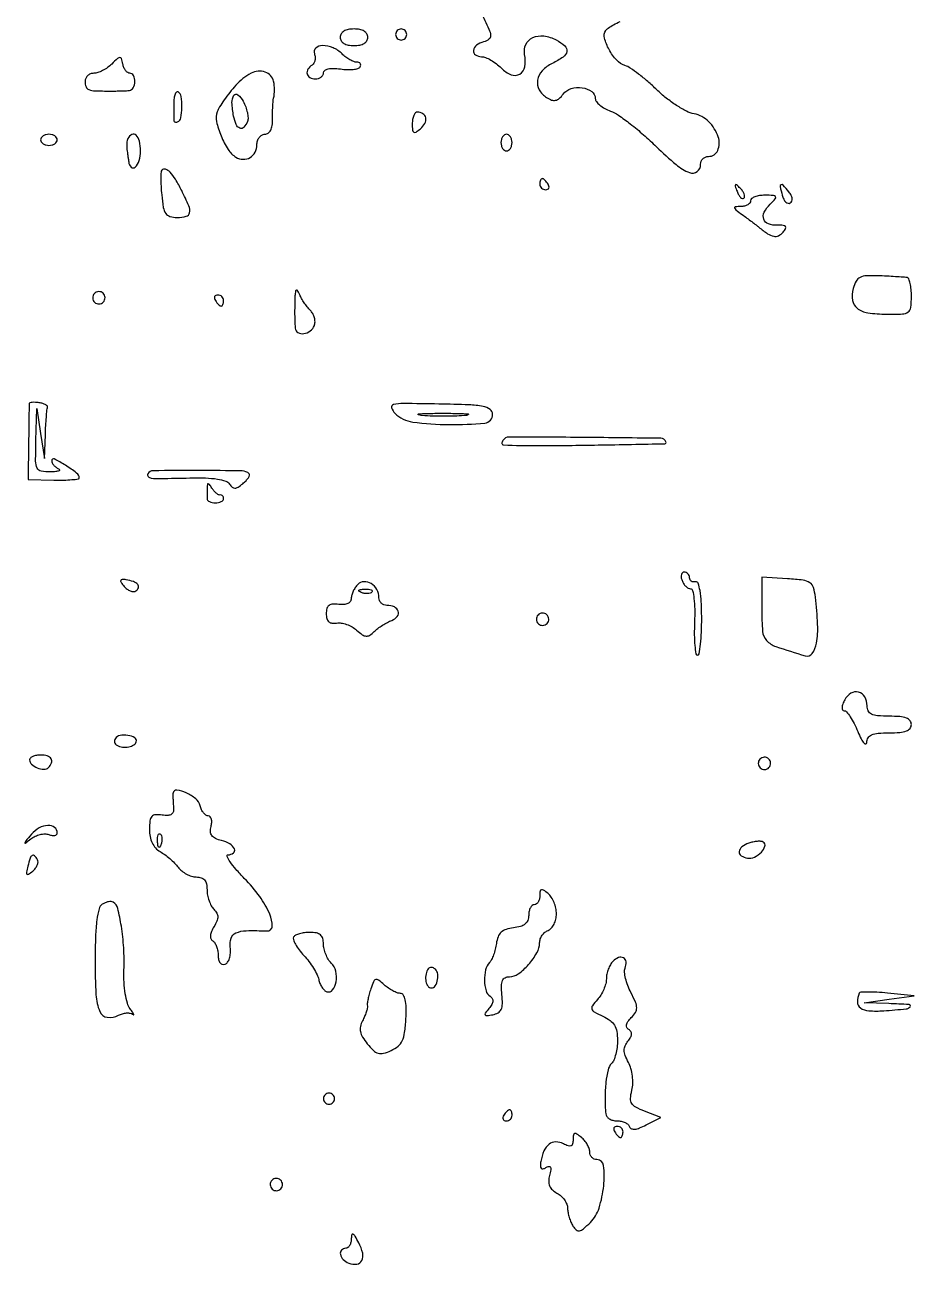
# Model space of a CAD drawing. Extents: x 0 to 5034, y 0 to 2560.
# Drawn here: x 4874.1 to 5034.5, y 3.1 to 226.8 of the extents above; entities that cross this region are included whole.
import ezdxf

# ---------------------------------------------------------------- set-up
doc = ezdxf.new("R2010")
doc.units = 0

msp = doc.modelspace()

# ---------------------------------------------------------------- linework, layer by layer
msp.add_lwpolyline([(4956.367501, 229.082601, -0.005853), (4957.821888, 225.975373, -0.083547), (4958.13457, 224.796943, -0.263706), (4957.837131, 224.136257, -0.094361), (4956.869866, 223.67622, 0.097874), (4955.597704, 223.060276, 0.199441), (4955.045325, 222.119781, 0.289617), (4955.405581, 221.326894, 0.146156), (4956.5, 221, -0.097394), (4957.218608, 220.858683, -0.034222), (4958.166531, 220.392844, -0.032432), (4959.165309, 219.724067, -0.032644), (4960.066912, 218.933088, 0.098913), (4961.838048, 217.75179, 0.235194), (4963.375215, 217.861052, 0.220541), (4964.283869, 219.178708, 0.089856), (4964.262351, 221.407933, -0.157864), (4964.487184, 223.207996, -0.177751), (4965.719896, 224.431296, -0.140143), (4967.721184, 224.736356, -0.091301), (4969.962227, 224.020215, -0.057738), (4971.513264, 222.943663, -0.259486), (4971.869343, 221.940006, -0.2043), (4971.218575, 220.924488, -0.037744), (4969.25, 219.791091, 0.092413), (4967.437551, 218.466151, 0.148595), (4966.594115, 216.764712, 0.169271), (4966.890031, 215.042667, 0.126292), (4968.2231, 213.631069, 0.052666), (4969.135825, 213.181684, 0.140362), (4969.852982, 213.128967, 0.134893), (4970.507298, 213.464383, 0.04708), (4971.2231, 214.256478, -0.162509), (4972.641838, 215.243509, -0.105147), (4974.654179, 215.396979, -0.121194), (4976.354697, 214.728359, -0.243383), (4977, 213.481194, 0.165445), (4977.192206, 212.91622, 0.054581), (4977.807813, 212.274837, 0.047364), (4978.697572, 211.663253, 0.03843), (4979.75, 211.179679, -0.062161), (4981.159066, 210.449585, -0.014466), (4983.315038, 208.873846, -0.014705), (4985.707737, 206.901142, -0.013938), (4988.024597, 204.756719, 0.018437), (4991.570478, 201.533478, 0.080727), (4993.992013, 200.082608, 0.265204), (4995.357735, 200.274762, 0.232178), (4996, 201.583333, -0.099038), (4996.108152, 202.123987, -0.097945), (4996.416146, 202.583854, -0.097945), (4996.876013, 202.891848, -0.099038), (4997.416667, 203, 0.300565), (4999.077236, 204.09735, 0.184766), (4999.168403, 206.528192, 0.116181), (4997.443351, 209.284279, 0.146746), (4994.800502, 210.6899, -0.069859), (4993.450758, 211.162631, -0.024387), (4991.665872, 212.196812, -0.023665), (4989.786927, 213.541698, -0.025471), (4988.091127, 215.027474, 0.014345), (4986.466715, 216.51585, 0.015536), (4984.80124, 217.868079, 0.015183), (4983.308068, 218.935268, 0.069541), (4982.351483, 219.398898, -0.131503), (4980.857155, 220.365081, -0.058493), (4979.486491, 222.291206, -0.059755), (4978.654463, 224.360746, -0.219371), (4978.886039, 225.717873, -0.095912), (4979.318322, 226.144358, -0.017245), (4980.285408, 226.741178, -0.018045), (4981.483987, 227.368752, -0.015453)], format="xyb")
for points in [[(4931, 224.5, 0.140575), (4931.177821, 223.88002, 0.118484), (4931.666667, 223.4, 0.088208), (4932.456621, 223.09863, 0.04716), (4933.5, 223, 0.04716), (4934.543379, 223.09863, 0.088208), (4935.333333, 223.4, 0.118484), (4935.822179, 223.88002, 0.140575), (4936, 224.5, 0.140575), (4935.822179, 225.11998, 0.118484), (4935.333333, 225.6, 0.088208), (4934.543379, 225.90137, 0.04716), (4933.5, 226, 0.04716), (4932.456621, 225.90137, 0.088208), (4931.666667, 225.6, 0.118484), (4931.177821, 225.11998, 0.140575)], [(4941, 225, 0.099038), (4941.076342, 224.618362, 0.097945), (4941.29375, 224.29375, 0.097945), (4941.618362, 224.076342, 0.099038), (4942, 224, 0.099038), (4942.381638, 224.076342, 0.097945), (4942.70625, 224.29375, 0.097945), (4942.923658, 224.618362, 0.099038), (4943, 225, 0.099038), (4942.923658, 225.381638, 0.097945), (4942.70625, 225.70625, 0.097945), (4942.381638, 225.923658, 0.099038), (4942, 226, 0.099038), (4941.618362, 225.923658, 0.097945), (4941.29375, 225.70625, 0.097945), (4941.076342, 225.381638, 0.099038)], [(4926.349337, 221.532025, -0.066719), (4926.493102, 220.926665, -0.072258), (4926.466258, 220.321649, -0.081026), (4926.279146, 219.809536, -0.126981), (4925.956326, 219.473008, 0.110714), (4925.199202, 218.732796, 0.200775), (4925.04679, 217.894663, 0.21735), (4925.534495, 217.245664, 0.125226), (4926.5, 217, 0.072589), (4927.073193, 217.083656, 0.087403), (4927.559375, 217.32709, 0.100486), (4927.884394, 217.688873, 0.133693), (4928, 218.113499, -0.246021), (4928.219579, 218.532749, -0.097873), (4928.83313, 218.799964, -0.061407), (4929.797337, 218.88986, -0.029017), (4931.044028, 218.78023, 0.027275), (4932.247279, 218.670198, 0.036223), (4933.345151, 218.709473, 0.039397), (4934.209719, 218.872993, 0.190128), (4934.603045, 219.166731, 0.114907), (4934.70982, 219.483867, 0.185102), (4934.634688, 219.755227, 0.156492), (4934.381273, 219.93774, 0.078586), (4933.987588, 220, -0.095042), (4933.449512, 220.103212, -0.03482), (4932.748586, 220.440625, -0.032993), (4932.014549, 220.925978, -0.033818), (4931.357143, 221.5, 0.095171), (4929.721607, 222.608465, 0.100199), (4927.821636, 223.005742, 0.184306), (4926.598931, 222.548125, 0.313328)], [(4889.821429, 219.678593, -0.041305), (4889.063164, 219.036222, -0.035897), (4888.17433, 218.493087, -0.037559), (4887.293596, 218.118984, -0.081828), (4886.571429, 218, 0.094386), (4885.971599, 217.885751, 0.09673), (4885.461607, 217.559375, 0.098961), (4885.120227, 217.072357, 0.103894), (4885, 216.5, 0.097439), (4885.183622, 215.566706, 0.208198), (4885.699856, 215.06439, 0.08227), (4886.802216, 214.844333, 0.008216), (4889.5, 214.8, 0.003563), (4890.530469, 214.807344, 0.003578), (4891.559375, 214.829375, 0.003495), (4892.456369, 214.861279, 0.014282), (4893, 214.9, 0.255443), (4893.69773, 215.377197, 0.112243), (4893.980385, 216.497242, 0.119983), (4893.743439, 217.581366, 0.286687), (4893.073324, 218, -0.159927), (4892.694866, 218.124229, -0.07423), (4892.323883, 218.493087, -0.062145), (4892.015682, 219.03646, -0.050427), (4891.823324, 219.678593, 0.026367), (4891.583549, 220.64579, 0.330021), (4891.298157, 220.857185, 0.188479), (4890.87706, 220.692602, 0.010058)], [(4912.188604, 215.834941, 0.015122), (4911.110089, 214.551434, 0.014394), (4910.092559, 213.184219, 0.014503), (4909.263874, 211.92491, 0.048447), (4908.828617, 211.037917, 0.146501), (4908.709466, 209.299605, 0.042683), (4909.53116, 206.714966, 0.043251), (4910.810184, 204.255623, 0.113281), (4912.217871, 202.865348, 0.131537), (4913.497047, 202.480834, 0.142314), (4914.754782, 202.805069, 0.138404), (4915.667272, 203.763773, 0.122011), (4916, 205.106989, -0.074099), (4916.107785, 205.8303, -0.088265), (4916.420978, 206.443928, -0.100627), (4916.886597, 206.854135, -0.131153), (4917.433117, 207, 0.158331), (4918.02909, 207.193575, 0.119658), (4918.477566, 207.721188, 0.082149), (4918.746904, 208.584579, 0.039082), (4918.817302, 209.75, -0.008218), (4918.815774, 210.876171, -0.008574), (4918.851551, 211.985937, -0.008314), (4918.914822, 212.943155, -0.036881), (4919.002606, 213.5, 0.11596), (4919.00016, 216.552475, 0.257734), (4917.488154, 218.221158, 0.209112), (4914.947327, 218.011948, 0.087041)], [(4901, 212.559017), (4901, 210.604836), (4901, 209.5, 0.158607), (4901.055241, 209.330236, 0.148948), (4901.20108, 209.220313, 0.110576), (4901.422643, 209.191367, 0.065045), (4901.684527, 209.25, 0.267507), (4902.267953, 209.945688, 0.039068), (4902.453575, 211.853546, 0.039566), (4902.336968, 213.788296, 0.223077), (4901.786222, 214.632122, 0.336059), (4901.488294, 214.603785, 0.116795), (4901.230953, 214.223586, 0.061374), (4901.055663, 213.50697, 0.029334)], [(4914.285026, 209.300384, -0.090341), (4913.652888, 208.261432, -0.315269), (4912.930127, 208.089768, -0.203336), (4912.251605, 208.759426, -0.050515), (4911.795825, 210.287742, -0.033354), (4911.498224, 212.710977, -0.15919), (4911.852297, 214.040823, -0.457839), (4912.583955, 214.141054, -0.089446), (4913.525811, 212.951771, -0.035706), (4913.970447, 211.956149, -0.035923), (4914.267846, 210.909387, -0.03831), (4914.390081, 209.962799, -0.104945)], [(4944, 208.877555, 0.021696), (4944.04875, 207.754609, 0.241254), (4944.279829, 207.386223, 0.286403), (4944.680821, 207.394552, 0.028529), (4945.48899, 207.990862, 0.097855), (4946.272359, 208.953697, 0.168579), (4946.429032, 209.963819, 0.207864), (4945.929427, 210.709942, 0.143695), (4944.940983, 211, 0.210101), (4944.581176, 210.841826, 0.081462), (4944.276414, 210.376532, 0.062031), (4944.069031, 209.69012, 0.042401)], [(4877, 206, 0.148195), (4877.115568, 205.618646, 0.098894), (4877.440625, 205.29375, 0.082425), (4877.926543, 205.074694, 0.064853), (4878.5, 205, 0.064853), (4879.073457, 205.074694, 0.082425), (4879.559375, 205.29375, 0.098894), (4879.884432, 205.618646, 0.148195), (4880, 206, 0.148195), (4879.884432, 206.381354, 0.098894), (4879.559375, 206.70625, 0.082425), (4879.073457, 206.925306, 0.064853), (4878.5, 207, 0.064853), (4877.926543, 206.925306, 0.082425), (4877.440625, 206.70625, 0.098894), (4877.115568, 206.381354, 0.148195)], [(4892.744151, 206.25, 0.064391), (4892.61383, 205.874253, 0.028381), (4892.535869, 205.353125, 0.027511), (4892.514935, 204.783608, 0.033131), (4892.560134, 204.25, -0.001731), (4892.641957, 203.69846, -0.001195), (4892.730946, 203.073438, -0.001204), (4892.813631, 202.472027, -0.002466), (4892.875, 202, 0.173593), (4893.340425, 201.079455, 0.397682), (4894.050946, 201.0781, 0.137029), (4894.762231, 202.255793, 0.067846), (4895, 204, 0.05402), (4894.810711, 205.746902, 0.143683), (4894.213711, 206.836376, 0.320633), (4893.458961, 206.960925, 0.164288)], [(4960, 205.5, 0.064853), (4960.074694, 204.926543, 0.082425), (4960.29375, 204.440625, 0.098894), (4960.618646, 204.115568, 0.148195), (4961, 204, 0.148195), (4961.381354, 204.115568, 0.098894), (4961.70625, 204.440625, 0.082425), (4961.925306, 204.926543, 0.064853), (4962, 205.5, 0.064853), (4961.925306, 206.073457, 0.082425), (4961.70625, 206.559375, 0.098894), (4961.381354, 206.884432, 0.148195), (4961, 207, 0.148195), (4960.618646, 206.884432, 0.098894), (4960.29375, 206.559375, 0.082425), (4960.074694, 206.073457, 0.064853)], [(4898.8581, 200.524766, 0.185736), (4898.70803, 200.187007, 0.010781), (4898.674377, 199.037273, 0.015192), (4898.706188, 197.634946, 0.010504), (4898.823655, 196.051953, 0.018323), (4899.121361, 193.804905, 0.108725), (4899.563654, 192.713302, 0.17623), (4900.315533, 192.176121, 0.067975), (4901.605035, 192, 0.059091), (4903.257725, 192.196002, 0.299523), (4903.86121, 192.840341, 0.145264), (4903.715403, 194.071538, 0.014089), (4902.436676, 196.826481, 0.019118), (4901.309236, 198.885491, 0.0575), (4900.336023, 200.154917, 0.11685), (4899.52137, 200.676168, 0.288084)], [(4967, 198, 0.105053), (4967.081062, 197.618444, 0.099167), (4967.311086, 197.29375, 0.09642), (4967.654762, 197.076123, 0.093332), (4968.059017, 197, 0.108972), (4968.413961, 197.078288, 0.182303), (4968.6254, 197.29375, 0.161196), (4968.656512, 197.6179, 0.082592), (4968.5, 198, 0.029505), (4968.231006, 198.382774, 0.035638), (4967.933975, 198.70625, 0.038439), (4967.65171, 198.934461, 0.151918), (4967.440983, 199, 0.210953), (4967.272352, 198.92554, 0.081139), (4967.129539, 198.70625, 0.061769), (4967.032345, 198.382849, 0.042167)], [(5002.564293, 196.706872, 0.036269), (5002.866277, 196.059266, 0.070189), (5003.210949, 195.604915, 0.120343), (5003.538684, 195.40751, 0.278911), (5003.806872, 195.473539, 0.20742), (5003.927901, 195.779789, 0.082976), (5003.837219, 196.231185, 0.063152), (5003.558688, 196.753423, 0.043285), (5003.124088, 197.266667, 0.011214), (5002.463552, 197.893514, 0.400052), (5002.270328, 197.888819, 0.286372), (5002.21821, 197.663782, 0.008399)], [(5010.70731, 196.011247, 0.050099), (5010.97475, 195.29178, 0.086397), (5011.349227, 194.776414, 0.128502), (5011.765141, 194.54133, 0.205946), (5012.162248, 194.600275, 0.159192), (5012.44643, 194.936651, 0.126655), (5012.510176, 195.41028, 0.092221), (5012.332004, 195.981999, 0.051721), (5011.926114, 196.589028, 0.010117), (5010.858594, 197.823607, 0.331468), (5010.494099, 197.896532, 0.34857), (5010.33429, 197.571793, 0.010575)], [(5005, 195, -0.169034), (5004.866344, 194.615946, -0.092324), (5004.485937, 194.284408, -0.073748), (5003.919421, 194.054507, -0.055083), (5003.25, 193.968197, 0.020891), (5002.282928, 193.910153, 0.434034), (5002.12514, 193.702626, 0.189822), (5002.326076, 193.370508, 0.007361), (5003.5, 192.502303, -0.003212), (5004.339045, 191.892471, -0.002832), (5005.20625, 191.246009, -0.002845), (5005.981491, 190.654288, -0.00861), (5006.5, 190.239387, 0.024427), (5008.071209, 189.061652, 0.098014), (5009.172492, 188.597361, 0.163998), (5010.053808, 188.704994, 0.108281), (5010.86568, 189.338154, 0.044908), (5011.317626, 189.994573, 0.311906), (5011.283866, 190.362611, 0.207192), (5010.879445, 190.566027, 0.023421), (5009.830195, 190.577143, -0.094878), (5008.209183, 190.82703, -0.228553), (5007.377479, 191.668995, -0.203704), (5007.468576, 192.931551, -0.078023), (5008.526786, 194.383929, 0.015049), (5009.458991, 195.374004, 0.325601), (5009.495067, 195.75, 0.253927), (5009.132629, 195.967039, 0.010555), (5007.571429, 196, 0.037042), (5006.586657, 195.926944, 0.055756), (5005.755357, 195.70625, 0.073141), (5005.186926, 195.383113, 0.230944)], [(5023.505787, 179.167036, 0.095434), (5023.38684, 177.030362, 0.197389), (5024.209624, 175.60805, 0.12923), (5026.129374, 174.797422, 0.03337), (5029.508932, 174.540777, 0.011923), (5032.38124, 174.583188, 0.146501), (5033.407148, 174.934062, 0.211844), (5033.883755, 175.742293, 0.028808), (5033.999708, 177.75, 0.021686), (5033.945361, 179.005066, 0.032834), (5033.779602, 180.085123, 0.034575), (5033.541519, 180.891623, 0.264912), (5033.25, 181.135524, 0.026716), (5032.762107, 181.197003, 0.002227), (5031.489836, 181.282983, 0.002965), (5029.970157, 181.369843, 0.002284), (5028.311143, 181.447204, 0.017563), (5025.93349, 181.463625, 0.10408), (5024.730877, 181.174888, 0.161594), (5024.012412, 180.48727, 0.060325)], [(4886.552786, 178.08541, 0.099038), (4886.401684, 177.679226, 0.097945), (4886.417584, 177.244476, 0.097945), (4886.597789, 176.848514, 0.099038), (4886.91459, 176.552786, 0.099038), (4887.320774, 176.401684, 0.097945), (4887.755524, 176.417584, 0.097945), (4888.151486, 176.597789, 0.099038), (4888.447214, 176.91459, 0.099038), (4888.598316, 177.320774, 0.097945), (4888.582416, 177.755524, 0.097945), (4888.402211, 178.151486, 0.099038), (4888.08541, 178.447214, 0.099038), (4887.679226, 178.598316, 0.097945), (4887.244476, 178.582416, 0.097945), (4886.848514, 178.402211, 0.099038)], [(4908.5, 177, 0.029505), (4908.768994, 176.617226, 0.035638), (4909.066025, 176.29375, 0.038439), (4909.34829, 176.065539, 0.151918), (4909.559017, 176, 0.210953), (4909.727648, 176.07446, 0.081139), (4909.870461, 176.29375, 0.061769), (4909.967655, 176.617151, 0.042167), (4910, 177, 0.105053), (4909.918938, 177.381556, 0.099167), (4909.688914, 177.70625, 0.09642), (4909.345238, 177.923877, 0.093332), (4908.940983, 178, 0.108972), (4908.586039, 177.921712, 0.182303), (4908.3746, 177.70625, 0.161196), (4908.343488, 177.3821, 0.082592)], [(4922.978947, 178.75, 0.05016), (4922.854468, 177.826488, 0.005513), (4922.805848, 175.687002, 0.007202), (4922.811744, 173.50977, 0.020642), (4922.9, 172, 0.244251), (4923.399047, 171.236279, 0.163577), (4924.445401, 171.036561, 0.125234), (4925.618961, 171.51191, 0.143566), (4926.350522, 172.471061, 0.093729), (4926.47009, 173.130031, 0.06289), (4926.368265, 173.890932, 0.060603), (4926.071972, 174.633391, 0.071279), (4925.618225, 175.238918, -0.028572), (4925.079117, 175.843429, -0.019179), (4924.531468, 176.59016, -0.019346), (4924.055433, 177.356666, -0.035771), (4923.739662, 178.017857, 0.025615), (4923.503424, 178.539475, 0.082199), (4923.276223, 178.844308, 0.276965), (4923.102756, 178.884171, 0.261228)], [(4874.944444, 158.411516, 0.029219), (4874.920802, 158.100084, 0.000392), (4874.888889, 156.173554, 0.001116), (4874.858645, 153.941185, 0.000733), (4874.833333, 151.370797), (4874.777778, 144.741594), (4879.389664, 144.620797, 0.010154), (4881.155755, 144.610414, 0.017048), (4882.63735, 144.682359, 0.011191), (4883.809261, 144.805855, 0.395862), (4883.969351, 145, 0.218045), (4883.495114, 145.881273, 0.021417), (4881.460924, 147.287672, 0.024449), (4879.461039, 148.414744, 0.557754), (4879, 148.130018, 0.112364), (4879.092379, 147.724141, 0.064557), (4879.367188, 147.301488, 0.059456), (4879.772026, 146.926926, 0.061144), (4880.25, 146.662281, -0.239112), (4880.420113, 146.467484, -0.378789), (4880.325, 146.282867, -0.068218), (4879.734045, 146.141588, -0.017437), (4878.75, 146.078947, -0.051706), (4877.102816, 146.202088, -0.245515), (4876.379527, 146.762792, -0.107396), (4876.104972, 148.014808, -0.007004), (4876.150194, 151.75), (4876.300387, 157.5), (4877, 153), (4877.699613, 148.5), (4877.849806, 152.75, -0.004929), (4877.925566, 154.425568, -0.006593), (4878.029318, 155.943872, -0.004735), (4878.144725, 157.210197, -0.066203), (4878.25, 157.654671, 0.259892), (4878.210997, 157.924123, 0.093387), (4877.9125, 158.19248, 0.06305), (4877.402477, 158.420312, 0.03713), (4876.75, 158.566187, 0.022145), (4876.075262, 158.634872, 0.035669), (4875.497743, 158.626701, 0.040437), (4875.072936, 158.555403, 0.306459)], [(4940.904986, 156.65, 0.164721), (4944.087246, 155.078366, 0.030623), (4950.685042, 154.609149, 0.027741), (4957.075232, 154.901364, 0.384884), (4958.5, 156.478083, 0.245851), (4958.038911, 157.359144, 0.105006), (4956.775891, 157.889083, 0.037655), (4954.226471, 158.177761, 0.004949), (4948.777208, 158.328083, 0.002389), (4942.427289, 158.41002, 0.054591), (4940.618299, 158.226783, 0.444148), (4940.289125, 157.658243, 0.119165)], [(4953.776433, 156.273107, -0.016947), (4952.043501, 156.150473, -0.008983), (4949.890462, 156.110009, -0.00893), (4947.684837, 156.147583, -0.013671), (4945.776433, 156.266503, -0.057523), (4945.092045, 156.40844, -0.807686), (4945.106202, 156.539701, -0.022011), (4946.635274, 156.63236, -0.003921), (4949.5, 156.65719, -0.004138), (4952.373175, 156.635783, -0.018464), (4954.056202, 156.54709, -0.661512), (4954.099419, 156.413268, -0.153636)], [(4960.345332, 151.75, 0.055764), (4960.208321, 151.460481, 0.113662), (4960.182291, 151.211673, 0.176472), (4960.267718, 151.044105, 0.176145), (4960.440983, 150.970588, 0.014348), (4966.801191, 150.818733, 0.003289), (4977.549841, 150.941271, 0.000399), (4989.531716, 151.166266, 0.526093), (4989.75, 151.497545, 0.301558), (4988.803814, 152.143524, 0.001169), (4975.116917, 152.293037, 0.001259), (4961.472319, 152.37583, 0.260922)], [(4896.345006, 145.75, 0.32533), (4896.38326, 145.247334, 0.193919), (4896.939855, 144.955654, 0.029272), (4898.624296, 144.886404, 0.001619), (4903.895138, 144.995399, -0.013502), (4906.734343, 144.986628, -0.03076), (4908.868204, 144.790634, -0.039576), (4910.370383, 144.435415, -0.178332), (4911.068922, 143.888481, 0.069762), (4911.537903, 143.323566, 0.194222), (4912.012385, 143.147697, 0.137306), (4912.592154, 143.328068, 0.029559), (4913.447951, 143.956803, 0.028439), (4914.029216, 144.497858, 0.046364), (4914.448192, 145.024871, 0.060647), (4914.665449, 145.465723, 0.288132), (4914.605684, 145.727649, 0.195362), (4913.33523, 146.264092, 0.003112), (4905.363031, 146.323467, 0.002618), (4897.304592, 146.291132, 0.257591)], [(4907.015313, 143.25, 0.00063), (4907.009449, 142.716464, 0.000518), (4907.004498, 142.146875, 0.000523), (4907.001039, 141.623648, 0.001391), (4907, 141.25, 0.191087), (4907.113607, 140.963588, 0.088204), (4907.440625, 140.720313, 0.068025), (4907.925936, 140.55527, 0.048028), (4908.5, 140.5, 0.048028), (4909.074064, 140.55527, 0.068025), (4909.559375, 140.720313, 0.088204), (4909.886393, 140.963588, 0.191087), (4910, 141.25, 0.085922), (4909.951548, 141.529872, 0.105968), (4909.81253, 141.754598, 0.116095), (4909.605032, 141.888919, 0.119662), (4909.361803, 141.91459, -0.162309), (4909.058522, 141.972531, -0.047336), (4908.66242, 142.246546, -0.042153), (4908.248084, 142.659762, -0.034398), (4907.877116, 143.16459, 0.015542), (4907.44766, 143.797687, 0.21442), (4907.213115, 143.932361, 0.401392), (4907.058922, 143.811543, 0.032638)], [(4992.638374, 126.5, 0.052052), (4992.930104, 125.926284, 0.056037), (4993.327994, 125.440625, 0.063004), (4993.766595, 125.109538, 0.130933), (4994.177724, 125, -0.352981), (4994.548055, 124.701349, -0.023517), (4994.79041, 123.258861, -0.025343), (4994.923259, 121.3297, -0.014719), (4994.896885, 119.007095, 0.012286), (4994.859606, 116.708877, 0.02037), (4994.95473, 114.772522, 0.015505), (4995.137552, 113.266796, 0.367843), (4995.437261, 113.007095, 0.37047), (4995.747348, 113.268568, 0.012395), (4995.981997, 114.984897, 0.018075), (4996.145492, 117.162504, 0.010915), (4996.189394, 119.75, 0.011402), (4996.10997, 122.619999, 0.029717), (4995.883563, 124.672067, 0.040503), (4995.546505, 125.990628, 0.384242), (4995.078283, 126.25, -0.090954), (4994.66675, 126.230885, -0.118738), (4994.316746, 126.367188, -0.127479), (4994.083882, 126.638396, -0.114467), (4994, 127, 0.095827), (4993.92617, 127.381687, 0.097132), (4993.715469, 127.70625, 0.098664), (4993.401, 127.923543, 0.102345), (4993.031385, 128, 0.184534), (4992.710807, 127.877514, 0.147206), (4992.516384, 127.559375, 0.100118), (4992.488865, 127.074366, 0.055937)], [(4892.057499, 125.430717, 0.057839), (4892.575529, 124.935862, 0.069725), (4893.163196, 124.608881, 0.082515), (4893.727586, 124.4922, 0.14929), (4894.179838, 124.611146, 0.174572), (4894.62756, 125.174461, 0.268114), (4894.508192, 125.769411, 0.12951), (4893.725197, 126.295141, 0.04703), (4892.415248, 126.615318, 0.032229), (4891.671466, 126.675915, 0.335379), (4891.438726, 126.506105, 0.231359), (4891.494308, 126.164781, 0.019148)], [(4934.176206, 125.776206, 0.049961), (4933.725993, 125.225755, 0.037995), (4933.345511, 124.545171, 0.038946), (4933.085006, 123.844509, 0.069639), (4933, 123.237142, -0.149758), (4932.835939, 122.701669, -0.135714), (4932.394655, 122.325122, -0.096229), (4931.682886, 122.147345, -0.0478), (4930.75, 122.187142, 0.046536), (4929.66446, 122.236194, 0.149998), (4928.992143, 121.994108, 0.169775), (4928.620384, 121.440141, 0.063764), (4928.5, 120.5, 0.060726), (4928.608142, 119.612877, 0.148395), (4928.941454, 119.053341, 0.157497), (4929.513998, 118.793193, 0.071017), (4930.347962, 118.816333, -0.082516), (4931.185446, 118.820418, -0.045879), (4932.176896, 118.565701, -0.044167), (4933.160251, 118.112995, -0.054014), (4933.979108, 117.518907, 0.02926), (4934.988156, 116.707823, 0.134843), (4935.685822, 116.452769, 0.166227), (4936.333635, 116.616129, 0.050856), (4937.131146, 117.258528, -0.032707), (4937.786629, 117.82688, -0.019699), (4938.63058, 118.416154, -0.01969), (4939.519489, 118.9379, -0.032326), (4940.313382, 119.298891, 0.13093), (4941.302688, 120.008926, 0.255423), (4941.478691, 120.935315, 0.213211), (4940.775747, 121.716808, 0.104916), (4939.440983, 122, -0.094533), (4938.890949, 122.104931, -0.096772), (4938.423289, 122.404657, -0.098931), (4938.110239, 122.851917, -0.103734), (4938, 123.377555, 0.124671), (4937.62817, 124.845629, 0.12932), (4936.605457, 125.936121, 0.152541), (4935.311552, 126.276866, 0.187178)], [(5007, 121.299482, 0.020398), (5007.163334, 117.297444, 0.169457), (5007.888575, 115.661603, 0.123968), (5009.567401, 114.582948, 0.008965), (5014.867163, 112.905824, 0.320849), (5016.111216, 113.335273, 0.112245), (5016.879314, 115.183339, 0.053888), (5017.091728, 118.568085, 0.01819), (5016.689504, 123.5, 0.043768), (5016.327446, 125.239295, 0.175798), (5015.688463, 126.096167, 0.115428), (5014.479943, 126.540279, 0.01428), (5011.667303, 126.804791), (5007, 127.109582)], [(4936.729167, 124.395833, -0.126455), (4936.402231, 124.202593, -0.060344), (4935.916927, 124.123424, -0.05415), (4935.359369, 124.160852, -0.051402), (4934.8125, 124.316886, -0.054073), (4934.395823, 124.538436, -0.470617), (4934.37858, 124.720685, -0.168741), (4934.670344, 124.862007, -0.018894), (4935.416667, 124.921053, -0.028489), (4936.112848, 124.910055, -0.077125), (4936.592839, 124.799335, -0.208169), (4936.77538, 124.614691, -0.296942)], [(4966.552786, 120.08541, 0.099038), (4966.401684, 119.679226, 0.097945), (4966.417584, 119.244476, 0.097945), (4966.597789, 118.848514, 0.099038), (4966.91459, 118.552786, 0.099038), (4967.320774, 118.401684, 0.097945), (4967.755524, 118.417584, 0.097945), (4968.151486, 118.597789, 0.099038), (4968.447214, 118.91459, 0.099038), (4968.598316, 119.320774, 0.097945), (4968.582416, 119.755524, 0.097945), (4968.402211, 120.151486, 0.099038), (4968.08541, 120.447214, 0.099038), (4967.679226, 120.598316, 0.097945), (4967.244476, 120.582416, 0.097945), (4966.848514, 120.402211, 0.099038)], [(5021.980071, 104.962762, 0.033105), (5021.630023, 104.189754, 0.074347), (5021.495728, 103.561545, 0.141883), (5021.585053, 103.161536, 0.273856), (5021.857862, 103, -0.222579), (5022.306953, 102.789664, -0.027453), (5022.970331, 101.898438, -0.028219), (5023.678096, 100.686468, -0.01974), (5024.341518, 99.25, 0.015991), (5024.945492, 97.916074, 0.054984), (5025.455174, 97.115625, 0.294351), (5025.759882, 97.014172, 0.334232), (5025.948472, 97.25, -0.129182), (5026.197512, 98.09572, -0.156189), (5026.818113, 98.637404, -0.083133), (5027.976317, 98.923103, -0.018992), (5030, 99, 0.020272), (5031.888175, 99.076585, 0.069535), (5033.083333, 99.34375, 0.128937), (5033.750359, 99.815157, 0.176579), (5034, 100.5, 0.176579), (5033.750359, 101.184843, 0.128937), (5033.083333, 101.65625, 0.069535), (5031.888175, 101.923415, 0.020272), (5030, 102, -0.017823), (5027.895761, 102.075034, -0.09295), (5026.778259, 102.368313, -0.176372), (5026.206987, 102.946223, -0.108034), (5026, 103.893011, 0.13099), (5025.577864, 105.476687, 0.200035), (5024.465454, 106.331055, 0.203723), (5023.092385, 106.134953, 0.134704)], [(4890.487659, 97.980032, 0.086456), (4890.347192, 97.629461, 0.102024), (4890.345313, 97.272696, 0.11056), (4890.481778, 96.965717, 0.11748), (4890.733688, 96.754232, 0.085984), (4891.764165, 96.443417, 0.076224), (4892.8851, 96.477903, 0.087776), (4893.803236, 96.82141, 0.194412), (4894.25, 97.404671, 0.34024), (4893.96037, 98.116771, 0.094491), (4892.74709, 98.546191, 0.079865), (4891.313066, 98.535234, 0.215807)], [(4875, 94.106989, 0.218907), (4875.3552, 93.334562, 0.081579), (4876.400699, 92.699345, 0.081237), (4877.598661, 92.430132, 0.214275), (4878.402234, 92.735568, 0.104297), (4878.952019, 93.579208, 0.235241), (4878.883473, 94.319195, 0.186855), (4878.20484, 94.83178, 0.069473), (4877, 95, 0.042713), (4876.234328, 94.934472, 0.06238), (4875.5875, 94.737678, 0.081888), (4875.149216, 94.448422, 0.208972)], [(5006.552786, 94.08541, 0.099038), (5006.401684, 93.679226, 0.097945), (5006.417584, 93.244476, 0.097945), (5006.597789, 92.848514, 0.099038), (5006.91459, 92.552786, 0.099038), (5007.320774, 92.401684, 0.097945), (5007.755524, 92.417584, 0.097945), (5008.151486, 92.597789, 0.099038), (5008.447214, 92.91459, 0.099038), (5008.598316, 93.320774, 0.097945), (5008.582416, 93.755524, 0.097945), (5008.402211, 94.151486, 0.099038), (5008.08541, 94.447214, 0.099038), (5007.679226, 94.598316, 0.097945), (5007.244476, 94.582416, 0.097945), (5006.848514, 94.402211, 0.099038)], [(4900.884846, 88.15638, 0.041917), (4900.851849, 87.790282, 0.009146), (4900.859575, 87.156518, 0.009467), (4900.895929, 86.421416, 0.008951), (4900.960525, 85.674321, -0.071052), (4900.928358, 84.821879, -0.193707), (4900.612455, 84.320522, -0.152896), (4899.973086, 84.106921, -0.040453), (4898.885268, 84.174321, 0.051155), (4897.685931, 84.222946, 0.199985), (4897.034025, 83.902828, 0.153154), (4896.699829, 83.145598, 0.027107), (4896.609589, 81.577447, 0.048701), (4896.732822, 80.270925, 0.064391), (4897.108434, 79.137371, 0.071333), (4897.719056, 78.227359, 0.082501), (4898.534783, 77.577447, -0.032127), (4899.371831, 77.038153, -0.019599), (4900.289538, 76.302438, -0.019611), (4901.145265, 75.498542, -0.032628), (4901.791487, 74.75, 0.06159), (4902.440779, 74.080346, 0.046488), (4903.295937, 73.514062, 0.047419), (4904.215821, 73.128145, 0.075759), (4905.056704, 73, -0.078931), (4905.934585, 72.860547, -0.139442), (4906.538772, 72.454111, -0.122427), (4906.887452, 71.7466, -0.053614), (4907, 70.7, 0.046387), (4907.090232, 69.729507, 0.037277), (4907.359832, 68.715793, 0.038561), (4907.755215, 67.809909, 0.07433), (4908.224959, 67.175041, -0.064825), (4908.765107, 66.473189, -0.130729), (4908.947617, 65.804583, -0.106778), (4908.78809, 65.042141, -0.034824), (4908.245438, 64.021401, 0.038296), (4907.799482, 63.168327, 0.079315), (4907.616291, 62.44132, 0.115599), (4907.696931, 61.875776, 0.162768), (4908.020479, 61.487343, -0.116593), (4908.396398, 61.111188, -0.049135), (4908.712266, 60.465153, -0.045036), (4908.927494, 59.676916, -0.044164), (4909, 58.85765, 0.056051), (4909.087284, 58.081484, 0.109966), (4909.352432, 57.522662, 0.155825), (4909.757926, 57.24551, 0.154964), (4910.25, 57.253918, 0.167801), (4910.711709, 57.610093, 0.072311), (4911.044938, 58.323743, 0.059086), (4911.212359, 59.273734, 0.044176), (4911.178434, 60.337251, -0.110652), (4911.340966, 61.953478, -0.212372), (4912.201703, 62.897737, -0.099158), (4914.069111, 63.306398, -0.015761), (4917.834036, 63.254639, 0.419948), (4918.745837, 64.103899, 0.108948), (4918.321107, 66.296867, 0.056128), (4916.500854, 69.472415, 0.034993), (4913.725678, 72.75, -0.013725), (4912.220098, 74.382116, -0.028368), (4911.155235, 75.751563, -0.042906), (4910.607434, 76.711778, -0.547433), (4910.791792, 77, 0.165863), (4911.756002, 77.328902, 0.349324), (4911.933345, 78.04989, 0.154814), (4911.112234, 78.952508, 0.070003), (4909.614457, 79.560629, -0.04556), (4908.514285, 79.946043, -0.125854), (4907.879968, 80.457323, -0.15031), (4907.632685, 81.148441, -0.075392), (4907.731088, 82.079681, 0.047493), (4907.85043, 82.815152, 0.080072), (4907.791999, 83.435906, 0.118183), (4907.573424, 83.846747, 0.214865), (4907.233263, 84, -0.157287), (4906.814986, 84.134917, -0.067731), (4906.385014, 84.543005, -0.057555), (4906.008834, 85.141336, -0.047663), (4905.749862, 85.848528, 0.157018), (4904.960305, 87.087777, 0.062354), (4903.239138, 88.184895, 0.078505), (4901.585801, 88.671528, 0.401352)], [(4875.343956, 80.699794, 0.001796), (4874.252998, 79.409339, 0.143205), (4874.147503, 79.169087, 0.663302), (4874.236344, 79.117185, 0.00402), (4875.237265, 79.879109, -0.056733), (4876.014017, 80.350373, -0.050309), (4876.908574, 80.658243, -0.053244), (4877.781122, 80.767477, -0.096438), (4878.487265, 80.64326, 0.048715), (4879.066844, 80.483447, 0.089097), (4879.555634, 80.486392, 0.138883), (4879.876084, 80.645058, 0.211848), (4880, 80.924396, 0.23355), (4879.504922, 81.926483, 0.177131), (4878.317478, 82.296958, 0.115988), (4876.736464, 81.843793, 0.089058)], [(4898.683114, 78.8125, -0.054073), (4898.461564, 78.395823, -0.470617), (4898.279315, 78.37858, -0.168741), (4898.137993, 78.670344, -0.018894), (4898.078947, 79.416667, -0.028489), (4898.089945, 80.112848, -0.077125), (4898.200665, 80.592839, -0.208169), (4898.385309, 80.77538, -0.296942), (4898.604167, 80.729167, -0.126455), (4898.797407, 80.402231, -0.060344), (4898.876576, 79.916927, -0.05415), (4898.839148, 79.359369, -0.051402)], [(5004.676, 79.085825, 0.074091), (5003.426345, 78.408007, 0.211538), (5002.955115, 77.563504, 0.279692), (5003.314767, 76.825414, 0.106957), (5004.428818, 76.407568, 0.14825), (5005.691071, 76.596568, 0.086187), (5006.953066, 77.487899, 0.12143), (5007.588518, 78.542635, 0.349548), (5007.298558, 79.28584, 0.113655), (5006.867053, 79.419288, 0.037445), (5006.198777, 79.418443, 0.035052), (5005.432914, 79.305673, 0.033215)], [(4874.695306, 74.942849, 0.013155), (4874.437508, 73.839186, 0.250132), (4874.534522, 73.510543, 0.365866), (4874.817265, 73.484437, 0.020832), (4875.567664, 74.056156, 0.053666), (4876.066434, 74.569661, 0.06677), (4876.402722, 75.143258, 0.080334), (4876.533758, 75.686706, 0.158778), (4876.429973, 76.113307, 0.05067), (4875.879255, 76.830527, 0.367379), (4875.47943, 76.874917, 0.167202), (4875.123105, 76.402167, 0.014693)], [(4967, 69.622445, -0.059737), (4966.925605, 69.00198, -0.078585), (4966.70625, 68.476593, -0.096868), (4966.381418, 68.124743, -0.159372), (4966, 68, 0.18582), (4965.618224, 67.853043, 0.089892), (4965.29375, 67.432012, 0.069733), (4965.073796, 66.80634, 0.049744), (4965, 66.066422, -0.093191), (4964.831645, 65.17099, -0.129053), (4964.35353, 64.513006, -0.101063), (4963.512734, 64.070686, -0.042097), (4962.25, 63.816422, 0.047201), (4960.911288, 63.532637, 0.109623), (4960.026402, 63.024106, 0.116954), (4959.47389, 62.212984, 0.058077), (4959.165324, 61, -0.027536), (4958.969835, 59.973215, -0.026109), (4958.660083, 58.955313, -0.027055), (4958.290499, 58.085303, -0.077909), (4957.915324, 57.55, 0.13752), (4957.223388, 56.263574, 0.060592), (4957.030545, 54.324499, 0.061583), (4957.301489, 52.468002, 0.189545), (4958.048558, 51.469989, -0.123891), (4958.421661, 51.085752, -0.157322), (4958.52518, 50.604989, -0.107728), (4958.332256, 50.01218, -0.04089), (4957.83039, 49.295633, 0.016348), (4957.168671, 48.443071, 0.302959), (4957.156006, 48.118484, 0.295459), (4957.452484, 47.976406, 0.015827), (4958.531832, 48.149856, 0.082949), (4959.487894, 48.505914, 0.156833), (4960.035482, 49.108477, 0.105587), (4960.253355, 50.100885, 0.026497), (4960.174634, 51.765195, -0.023395), (4960.0885, 53.374705, -0.100166), (4960.271889, 54.313167, -0.179583), (4960.737653, 54.815113, -0.117383), (4961.514341, 55, 0.159223), (4963.121579, 55.525131, 0.053375), (4964.971631, 57.208427, 0.053228), (4966.463003, 59.299424, 0.123866), (4966.966731, 61.143011, -0.081938), (4967.091461, 61.814138, -0.064453), (4967.430852, 62.472472, -0.064835), (4967.924032, 63.018912, -0.085379), (4968.5, 63.361626, 0.120372), (4969.074063, 63.75944, 0.064964), (4969.559375, 64.475773, 0.058842), (4969.88834, 65.382126, 0.057719), (4970, 66.34617, 0.05444), (4969.889301, 67.359863, 0.043027), (4969.559375, 68.413171, 0.044389), (4969.074709, 69.348074, 0.077928), (4968.5, 70, 0.020633), (4967.689039, 70.618371, 0.217533), (4967.28931, 70.691858, 0.304492), (4967.057736, 70.434686, 0.035496)], [(4888.124689, 68.077062, 0.194879), (4887.529425, 67.264555, 0.029776), (4887.147115, 65.253048, 0.023388), (4886.904889, 62.28823, 0.008187), (4886.826284, 58.011486, 0.013098), (4886.978144, 51.734911, 0.088059), (4887.673735, 48.71034, 0.262934), (4889.02454, 47.673072, 0.159333), (4891.064635, 48.034592, -0.050455), (4891.767297, 48.323894, -0.054648), (4892.495018, 48.456737, -0.061493), (4893.138862, 48.423575, -0.13221), (4893.585549, 48.214816, 0.141116), (4893.754483, 48.139435, 0.591277), (4893.805237, 48.207297, 0.047093), (4893.592726, 48.578524, 0.009472), (4893.141891, 49.193002, -0.095505), (4892.637388, 50.207474, -0.028183), (4892.265815, 51.911414, -0.026283), (4892.04669, 53.974796, -0.021525), (4892.024054, 56.193002, 0.022622), (4891.973995, 60.230822, 0.025044), (4891.554395, 64.111416, 0.021605), (4890.900268, 67.322017, 0.1957), (4890.073092, 68.454826, 0.134151), (4889.725684, 68.557312, 0.052965), (4889.224958, 68.514306, 0.047432), (4888.663802, 68.349108, 0.043147)], [(4922.612527, 62.182073, 0.228334), (4922.562738, 61.707825, 0.039526), (4922.943868, 60.862052, 0.036111), (4923.589687, 59.86457, 0.02523), (4924.450357, 58.836963, -0.025099), (4925.373274, 57.735619, -0.023079), (4926.209077, 56.516921, -0.023756), (4926.852004, 55.360719, -0.067235), (4927.146847, 54.487756, 0.050653), (4927.365207, 53.763083, 0.04951), (4927.726047, 53.091161, 0.053755), (4928.166851, 52.566944, 0.111164), (4928.622675, 52.291975, 0.321205), (4929.650273, 52.610089, 0.12495), (4930.262999, 54.057789, 0.091617), (4930.203023, 55.994745, 0.143911), (4929.410981, 57.446162, -0.061114), (4928.870571, 58.137716, -0.039092), (4928.414476, 59.051149, -0.038905), (4928.103283, 60.03212, -0.057417), (4928, 60.928571, 0.069528), (4927.86367, 61.904228, 0.148438), (4927.455399, 62.537849, 0.129437), (4926.718977, 62.890173, 0.047235), (4925.559017, 63, 0.030951), (4924.58753, 62.939806, 0.03677), (4923.68658, 62.759734, 0.039906), (4922.969472, 62.497526, 0.147789)], [(4980.160081, 57.760081, 0.068784), (4979.715478, 57.172856, 0.038994), (4979.340774, 56.361716, 0.038112), (4979.085294, 55.468588, 0.050649), (4979, 54.628741, -0.065788), (4978.883054, 53.743776, -0.036096), (4978.523104, 52.709575, -0.035275), (4977.998009, 51.695064, -0.046891), (4977.376524, 50.863561, 0.027296), (4976.482089, 49.759717, 0.241866), (4976.390269, 49.159454, 0.190688), (4976.822471, 48.645993, 0.016686), (4978.376524, 47.874305, -0.050273), (4979.655302, 47.1285, -0.099856), (4980.445905, 46.268353, -0.094593), (4980.866363, 45.136283, -0.041772), (4981, 43.539485, -0.030898), (4980.920782, 42.258794, -0.03154), (4980.684349, 41.006573, -0.033234), (4980.339313, 39.951691, -0.101051), (4979.925444, 39.325444, 0.140663), (4979.308185, 38.21125, 0.028121), (4978.919328, 35.948472, 0.02782), (4978.757954, 33.185214, 0.023277), (4978.886711, 30.25, 0.144446), (4979.075804, 29.772827, 0.088897), (4979.529742, 29.367188, 0.075522), (4980.175419, 29.093301, 0.062687), (4980.916667, 29, -0.051686), (4981.675998, 28.921296, -0.057642), (4982.374106, 28.688619, -0.065732), (4982.911039, 28.345862, -0.138276), (4983.186673, 27.939981, 0.21666), (4983.521259, 27.579727, 0.125516), (4984.116957, 27.49221, 0.069128), (4985.001072, 27.710338, 0.024669), (4986.185705, 28.252564), (4988.831397, 29.625165), (4985.87838, 30.739805, -0.029324), (4984.288894, 31.448776, -0.13748), (4983.564443, 32.125611, -0.157303), (4983.349258, 33.028084, -0.042006), (4983.590427, 34.504269, 0.052814), (4983.762327, 35.720782, 0.039018), (4983.703641, 37.079996, 0.039072), (4983.434863, 38.411045, 0.053562), (4982.97701, 39.542958, -0.030142), (4982.398266, 40.80112, -0.087778), (4982.212902, 41.735893, -0.111502), (4982.377968, 42.544234, -0.067403), (4982.897822, 43.376884, 0.042064), (4983.377574, 44.065286, 0.114617), (4983.54991, 44.629733, 0.161663), (4983.430502, 45.092617, 0.111511), (4983.040888, 45.47473, -0.141346), (4982.69339, 45.858073, -0.166241), (4982.632031, 46.342118, -0.106297), (4982.892668, 46.933398, -0.039626), (4983.484909, 47.627766, 0.053913), (4984.242407, 48.568961, 0.147109), (4984.474381, 49.382308, 0.098948), (4984.258502, 50.387537, 0.017115), (4983.420226, 52.154266, -0.029484), (4982.860248, 53.413964, -0.032074), (4982.470291, 54.696258, -0.033898), (4982.284161, 55.82573, -0.116007), (4982.383972, 56.558232, 0.113475), (4982.543934, 57.689874, 0.25262), (4982.08121, 58.395455, 0.225774), (4981.180253, 58.441769, 0.098481)], [(4946.754232, 56.266312, 0.084697), (4946.436116, 55.221291, 0.082939), (4946.479003, 54.121909, 0.104464), (4946.84371, 53.288862, 0.234312), (4947.437328, 52.972506, 0.26629), (4948.162879, 53.360605, 0.1021), (4948.575922, 54.472687, 0.093314), (4948.533019, 55.735512, 0.201974), (4947.980032, 56.512341, 0.086456), (4947.629461, 56.652808, 0.102024), (4947.272696, 56.654687, 0.11056), (4946.965717, 56.518222, 0.11748)], [(4936.518934, 52.789977, 0.013482), (4936.246405, 51.85529, 0.015035), (4936.035409, 50.940468, 0.014464), (4935.902256, 50.153853, 0.072993), (4935.905352, 49.70949, -0.095478), (4935.889377, 49.285759, -0.022716), (4935.697818, 48.60287, -0.022546), (4935.401464, 47.824976, -0.020583), (4935.028017, 47.05235, 0.070305), (4934.655622, 46.035385, 0.104358), (4934.653094, 45.089886, 0.084991), (4935.047276, 44.088074, 0.034068), (4935.897041, 42.878821, 0.031257), (4937.000713, 41.677724, 0.123661), (4937.864963, 41.183946, 0.135444), (4938.815161, 41.180377, 0.04053), (4940.190016, 41.676808, 0.06789), (4941.435276, 42.462908, 0.109416), (4942.195389, 43.4542, 0.076174), (4942.626946, 44.93192, 0.020095), (4942.853565, 47.390847, 0.016984), (4942.889895, 49.437044, 0.048295), (4942.729664, 50.852433, 0.083431), (4942.392342, 51.707589, 0.262973), (4941.874817, 52, -0.089407), (4941.289848, 52.105443, -0.032207), (4940.515213, 52.452368, -0.030713), (4939.696787, 52.950629, -0.031833), (4938.955826, 53.539977, 0.023481), (4937.932471, 54.382202, 0.239484), (4937.407277, 54.47319, 0.223458), (4937.001048, 54.10356, 0.020546)], [(5024.598361, 52.014107, 0.104327), (5024.26128, 50.430098, 0.242297), (5024.799689, 49.379701, 0.14115), (5026.301568, 48.846303, 0.033027), (5029, 48.860387, 0.004761), (5033.054248, 49.188572, 0.219064), (5033.760159, 49.59426, 0.589132), (5033.575412, 49.979754, 0.006279), (5029.916667, 50.150194), (5025.5, 50.300387), (5030, 50.939193), (5034.5, 51.577998), (5029.663227, 52.053106, 0.010286), (5027.792877, 52.198055, 0.01612), (5026.180254, 52.237632, 0.010291), (5024.870312, 52.200575, 0.283325)], [(4928, 33, 0.099038), (4928.076342, 32.618362, 0.097945), (4928.29375, 32.29375, 0.097945), (4928.618362, 32.076342, 0.099038), (4929, 32, 0.099038), (4929.381638, 32.076342, 0.097945), (4929.70625, 32.29375, 0.097945), (4929.923658, 32.618362, 0.099038), (4930, 33, 0.099038), (4929.923658, 33.381638, 0.097945), (4929.70625, 33.70625, 0.097945), (4929.381638, 33.923658, 0.099038), (4929, 34, 0.099038), (4928.618362, 33.923658, 0.097945), (4928.29375, 33.70625, 0.097945), (4928.076342, 33.381638, 0.099038)], [(4960.5, 30, 0.082592), (4960.343488, 29.6179, 0.161196), (4960.3746, 29.29375, 0.182303), (4960.586039, 29.078288, 0.108972), (4960.940983, 29, 0.093332), (4961.345238, 29.076123, 0.09642), (4961.688914, 29.29375, 0.099167), (4961.918938, 29.618444, 0.105053), (4962, 30, 0.042167), (4961.967655, 30.382849, 0.061769), (4961.870461, 30.70625, 0.081139), (4961.727648, 30.92554, 0.210953), (4961.559017, 31, 0.151918), (4961.34829, 30.934461, 0.038439), (4961.066025, 30.70625, 0.035638), (4960.768994, 30.382774, 0.029505)], [(4980.5, 27, 0.029505), (4980.768994, 26.617226, 0.035638), (4981.066025, 26.29375, 0.038439), (4981.34829, 26.065539, 0.151918), (4981.559017, 26, 0.210953), (4981.727648, 26.07446, 0.081139), (4981.870461, 26.29375, 0.061769), (4981.967655, 26.617151, 0.042167), (4982, 27, 0.105053), (4981.918938, 27.381556, 0.099167), (4981.688914, 27.70625, 0.09642), (4981.345238, 27.923877, 0.093332), (4980.940983, 28, 0.108972), (4980.586039, 27.921712, 0.182303), (4980.3746, 27.70625, 0.161196), (4980.343488, 27.3821, 0.082592)], [(4973, 25.587261, -0.056567), (4972.913171, 24.822219, -0.242092), (4972.62613, 24.482171, -0.188318), (4972.120301, 24.470834, -0.034518), (4971.25, 24.858314, 0.124835), (4969.875764, 25.193886, 0.166282), (4968.671938, 24.77017, 0.125538), (4967.745591, 23.559292, 0.058483), (4967.183118, 21.649648, 0.035561), (4967.10458, 20.855036, 0.181994), (4967.246872, 20.443138, 0.287971), (4967.570242, 20.336923, 0.077697), (4968.090642, 20.55602, -0.082476), (4968.615973, 20.771343, -0.353699), (4968.898728, 20.632828, -0.152366), (4968.963969, 20.144969, -0.021581), (4968.747721, 19.143284, 0.060849), (4968.607652, 18.106063, 0.103075), (4968.774886, 17.249182, 0.105266), (4969.266634, 16.542483, 0.065522), (4970.090197, 15.951728, -0.062604), (4970.821754, 15.433383, -0.054131), (4971.443493, 14.726146, -0.056819), (4971.868962, 13.946371, -0.094539), (4972.015313, 13.214816, 0.044163), (4972.08997, 12.449145, 0.026692), (4972.305709, 11.563102, 0.026614), (4972.616594, 10.699174, 0.041717), (4972.982392, 10, 0.072384), (4973.58162, 9.302736, 0.236623), (4974.153691, 9.155652, 0.126595), (4974.870026, 9.514935, 0.016871), (4976.117501, 10.6782, 0.121002), (4977.687179, 13.263036, 0.050148), (4978.523871, 17.293238, 0.053999), (4978.511515, 20.920631, 0.381978), (4977.304796, 22, -0.104722), (4976.806937, 22.10543, -0.09911), (4976.383284, 22.404657, -0.096509), (4976.099341, 22.851712, -0.093631), (4976, 23.377555, 0.086594), (4975.892217, 23.995234, 0.04354), (4975.559375, 24.71614, 0.041499), (4975.073942, 25.421878, 0.048188), (4974.5, 26, 0.021046), (4973.688013, 26.618095, 0.22285), (4973.288475, 26.686686, 0.300153), (4973.056809, 26.422063, 0.033986)], [(4918.552786, 18.08541, 0.099038), (4918.401684, 17.679226, 0.097945), (4918.417584, 17.244476, 0.097945), (4918.597789, 16.848514, 0.099038), (4918.91459, 16.552786, 0.099038), (4919.320774, 16.401684, 0.097945), (4919.755524, 16.417584, 0.097945), (4920.151486, 16.597789, 0.099038), (4920.447214, 16.91459, 0.099038), (4920.598316, 17.320774, 0.097945), (4920.582416, 17.755524, 0.097945), (4920.402211, 18.151486, 0.099038), (4920.08541, 18.447214, 0.099038), (4919.679226, 18.598316, 0.097945), (4919.244476, 18.582416, 0.097945), (4918.848514, 18.402211, 0.099038)], [(4933.014742, 7.75, -0.055147), (4932.934969, 7.080571, -0.074307), (4932.71058, 6.514062, -0.093355), (4932.382704, 6.133868, -0.169851), (4932, 6, 0.210313), (4931.245493, 5.667948, 0.24244), (4931.040821, 4.916523, 0.147633), (4931.551929, 3.987412, 0.102435), (4932.567217, 3.335833, 0.119634), (4934.02148, 3.148262, 0.256926), (4934.917764, 3.778486, 0.175065), (4935.066274, 5.143553, 0.062773), (4934.359792, 7, 0.010609), (4933.688606, 8.199265, 0.133455), (4933.320847, 8.558736, 0.505011), (4933.091586, 8.454523, 0.050152)]]:
    msp.add_lwpolyline(points, format="xyb", close=True)

doc.saveas('drawing.dxf')
